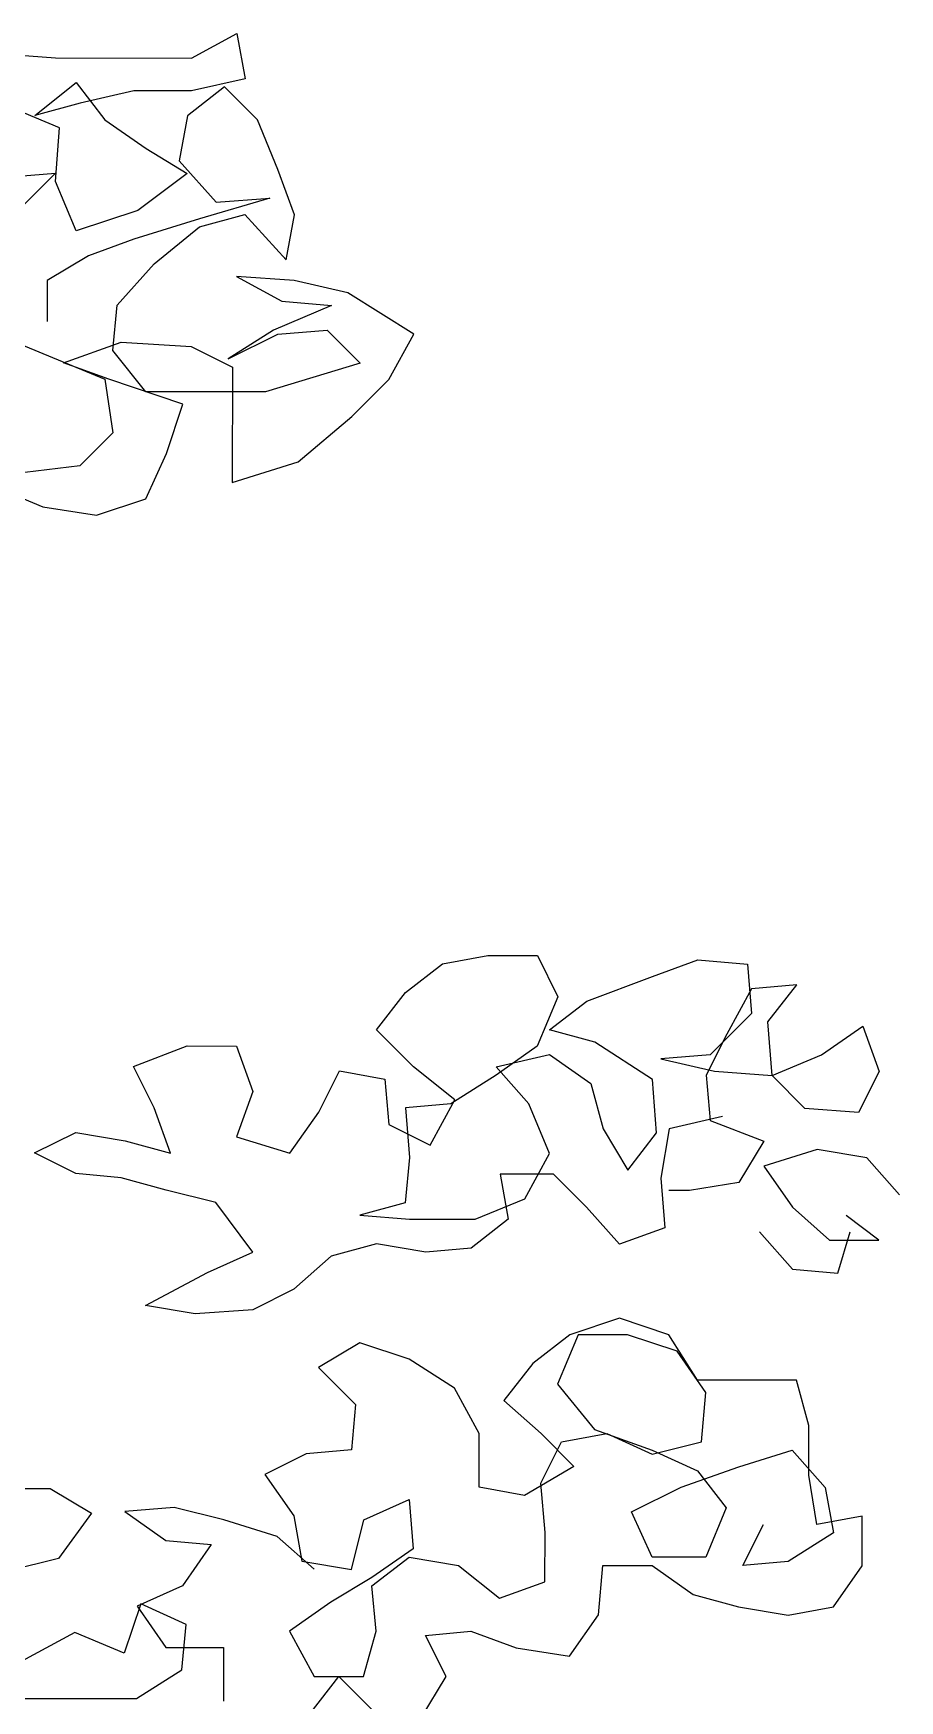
# Model space of a CAD drawing. Header units: millimetres. Extents: x -249630 to 95394, y -188036 to 109963.
# Drawn here: x -71910.5 to -71721, y 97458.7 to 97823.3 of the extents above; entities that cross this region are included whole.
import ezdxf

# ---------------------------------------------------------------- set-up
doc = ezdxf.new("R2010")
doc.units = ezdxf.units.MM
doc.layers.add('AHojas', color=86, linetype='Continuous')

# ---------------------------------------------------------------- blocks, each defined once
blk = doc.blocks.new('Arbol_01')
at = {"layer": 'AHojas'}
for p, q in [((0.73221, 2.59036), (0.74355, 2.59653)), ((0.74355, 2.59653), (0.74559, 2.5852)), ((0.68485, 2.59144), (0.69823, 2.5904)), ((0.69823, 2.5904), (0.73221, 2.59036)), ((0.69307, 2.57598), (0.70338, 2.58421)), ((0.70338, 2.58421), (0.71058, 2.57494)), ((0.74559, 2.5852), (0.73221, 2.58213)), ((0.71779, 2.58214), (0.7044, 2.57906)), ((0.73221, 2.58213), (0.71779, 2.58214)), ((0.74044, 2.58315), (0.73117, 2.57595)), ((0.74867, 2.5749), (0.74044, 2.58315)), ((0.69925, 2.57289), (0.6869, 2.57805)), ((0.7044, 2.57906), (0.69307, 2.57598)), ((0.73117, 2.57595), (0.7291, 2.56463)), ((0.69821, 2.55951), (0.69925, 2.57289)), ((0.71058, 2.57494), (0.72087, 2.56772)), ((0.75381, 2.56254), (0.74867, 2.5749)), ((0.72087, 2.56772), (0.73116, 2.56153)), ((0.7291, 2.56463), (0.73836, 2.55432)), ((0.68585, 2.56055), (0.69821, 2.56156)), ((0.69821, 2.56156), (0.68996, 2.55333)), ((0.70334, 2.54714), (0.69821, 2.55951)), ((0.73116, 2.56153), (0.71879, 2.55228)), ((0.75792, 2.55121), (0.75381, 2.56254)), ((0.75175, 2.55534), (0.73424, 2.55021)), ((0.73836, 2.55432), (0.75175, 2.55534)), ((0.71879, 2.55228), (0.70334, 2.54714)), ((0.73423, 2.54815), (0.74556, 2.55122)), ((0.74556, 2.55122), (0.75585, 2.53989)), ((0.75585, 2.53989), (0.75792, 2.55121)), ((0.73424, 2.55021), (0.71776, 2.54507)), ((0.7229, 2.53889), (0.73423, 2.54815)), ((0.71776, 2.54507), (0.70643, 2.54096)), ((0.70643, 2.54096), (0.69612, 2.53479)), ((0.71362, 2.5286), (0.7229, 2.53889)), ((0.69612, 2.53479), (0.69611, 2.5245)), ((0.74349, 2.53578), (0.75481, 2.52959)), ((0.7579, 2.53474), (0.74349, 2.53578)), ((0.77129, 2.53164), (0.7579, 2.53474)), ((0.75481, 2.52959), (0.76717, 2.52855)), ((0.78775, 2.52133), (0.77129, 2.53164)), ((0.71258, 2.51728), (0.71362, 2.5286)), ((0.76717, 2.52855), (0.75274, 2.52239)), ((0.75274, 2.52239), (0.74141, 2.51519)), ((0.74141, 2.51519), (0.75377, 2.52136)), ((0.75377, 2.52136), (0.76613, 2.52237)), ((0.76613, 2.52237), (0.77436, 2.51413)), ((0.78156, 2.51), (0.78775, 2.52133)), ((0.68581, 2.52039), (0.71052, 2.51007)), ((0.70022, 2.5142), (0.71464, 2.51933)), ((0.72081, 2.50697), (0.71258, 2.51728)), ((0.71464, 2.51933), (0.73215, 2.51829)), ((0.73215, 2.51829), (0.74244, 2.51313)), ((0.71155, 2.51007), (0.70022, 2.5142)), ((0.74244, 2.51313), (0.74241, 2.4843)), ((0.77436, 2.51413), (0.75067, 2.50694)), ((0.71052, 2.51007), (0.71256, 2.49668)), ((0.73007, 2.50387), (0.71155, 2.51007)), ((0.77229, 2.50075), (0.78156, 2.51)), ((0.75067, 2.50694), (0.72081, 2.50697)), ((0.72594, 2.49152), (0.73007, 2.50387)), ((0.75889, 2.48943), (0.77229, 2.50075)), ((0.71256, 2.49668), (0.70432, 2.48845)), ((0.70432, 2.48845), (0.68784, 2.48641)), ((0.72079, 2.4802), (0.72594, 2.49152)), ((0.74241, 2.4843), (0.75889, 2.48943)), ((0.68269, 2.48332), (0.69504, 2.47816)), ((0.70843, 2.47609), (0.72079, 2.4802)), ((0.69504, 2.47816), (0.70843, 2.47609)), ((0.78568, 2.35678), (0.79495, 2.36398)), ((0.79495, 2.36398), (0.80628, 2.36603)), ((0.80628, 2.36603), (0.81864, 2.36602)), ((0.81864, 2.36602), (0.82377, 2.35572)), ((0.84746, 2.36084), (0.85879, 2.36495)), ((0.85879, 2.36495), (0.87115, 2.36391)), ((0.87115, 2.36391), (0.87217, 2.35155)), ((0.83098, 2.35468), (0.84746, 2.36084)), ((0.8835, 2.35875), (0.87217, 2.35773)), ((0.87628, 2.34949), (0.8835, 2.35875)), ((0.77846, 2.34752), (0.78568, 2.35678)), ((0.82377, 2.35572), (0.81862, 2.34337)), ((0.82171, 2.34748), (0.83098, 2.35468)), ((0.87217, 2.35773), (0.86598, 2.34641)), ((0.87217, 2.35155), (0.86186, 2.34127)), ((0.78772, 2.33825), (0.77846, 2.34752)), ((0.83303, 2.34438), (0.82171, 2.34748)), ((0.86598, 2.34641), (0.86083, 2.33612)), ((0.8773, 2.3361), (0.87628, 2.34949)), ((0.88966, 2.34124), (0.89996, 2.34844)), ((0.89996, 2.34844), (0.90407, 2.33711)), ((0.7177, 2.33831), (0.73109, 2.34345)), ((0.73109, 2.34345), (0.74345, 2.34343)), ((0.74345, 2.34343), (0.74756, 2.3321)), ((0.81862, 2.34337), (0.80831, 2.33617)), ((0.84744, 2.3351), (0.83303, 2.34438)), ((0.72284, 2.32801), (0.7177, 2.33831)), ((0.79801, 2.33), (0.78772, 2.33825)), ((0.80831, 2.33823), (0.8217, 2.3413)), ((0.81654, 2.32895), (0.80831, 2.33823)), ((0.8217, 2.3413), (0.83199, 2.33409)), ((0.86186, 2.34127), (0.8495, 2.34025)), ((0.8495, 2.34025), (0.86289, 2.33715)), ((0.8773, 2.3361), (0.88966, 2.34124)), ((0.76403, 2.32694), (0.76918, 2.33723)), ((0.76918, 2.33723), (0.78051, 2.33516)), ((0.78051, 2.33516), (0.78153, 2.32384)), ((0.80831, 2.33617), (0.79698, 2.32897)), ((0.83199, 2.33409), (0.83507, 2.32276)), ((0.84846, 2.32172), (0.84744, 2.3351)), ((0.86083, 2.33612), (0.86184, 2.32479)), ((0.86289, 2.33715), (0.8773, 2.3361)), ((0.88553, 2.32786), (0.8773, 2.3361)), ((0.90407, 2.33711), (0.89892, 2.32682)), ((0.74756, 2.3321), (0.74343, 2.32078)), ((0.79182, 2.31868), (0.79801, 2.33)), ((0.72695, 2.31668), (0.72284, 2.32801)), ((0.75681, 2.31665), (0.76403, 2.32694)), ((0.79698, 2.32897), (0.78565, 2.32795)), ((0.78565, 2.32795), (0.78667, 2.31559)), ((0.82168, 2.31659), (0.81654, 2.32895)), ((0.86493, 2.32582), (0.85155, 2.32274)), ((0.89892, 2.32682), (0.88553, 2.32786)), ((0.69297, 2.31671), (0.70327, 2.32185)), ((0.70327, 2.32185), (0.71563, 2.31978)), ((0.78153, 2.32384), (0.79182, 2.31868)), ((0.83507, 2.32276), (0.84124, 2.31245)), ((0.84124, 2.31245), (0.84846, 2.32172)), ((0.85155, 2.32274), (0.84948, 2.31039)), ((0.86184, 2.32479), (0.87523, 2.31963)), ((0.71563, 2.31978), (0.72695, 2.31668)), ((0.74343, 2.32078), (0.75681, 2.31665)), ((0.87523, 2.31963), (0.86904, 2.30934)), ((0.88861, 2.31756), (0.87522, 2.31345)), ((0.90096, 2.31549), (0.88861, 2.31756)), ((0.70326, 2.31155), (0.69297, 2.31671)), ((0.78667, 2.31559), (0.78563, 2.30427)), ((0.81549, 2.30527), (0.82168, 2.31659)), ((0.87522, 2.31345), (0.88242, 2.30315)), ((0.90919, 2.30621), (0.90096, 2.31549)), ((0.71459, 2.31051), (0.70326, 2.31155)), ((0.72591, 2.30741), (0.71459, 2.31051)), ((0.80932, 2.31145), (0.81137, 2.30013)), ((0.8227, 2.31144), (0.80932, 2.31145)), ((0.83093, 2.3032), (0.8227, 2.31144)), ((0.84948, 2.31039), (0.85049, 2.29803)), ((0.86904, 2.30934), (0.85668, 2.30729)), ((0.73826, 2.30431), (0.72591, 2.30741)), ((0.80313, 2.30013), (0.81549, 2.30527)), ((0.85668, 2.30729), (0.85153, 2.3073)), ((0.74752, 2.29195), (0.73826, 2.30431)), ((0.78563, 2.30427), (0.7743, 2.30119)), ((0.7743, 2.30119), (0.78666, 2.30015)), ((0.83916, 2.29392), (0.83093, 2.3032)), ((0.88242, 2.30315), (0.89168, 2.2949)), ((0.90403, 2.29489), (0.8958, 2.30108)), ((0.78666, 2.30015), (0.80313, 2.30013)), ((0.81137, 2.30013), (0.80209, 2.29293)), ((0.85049, 2.29803), (0.83916, 2.29392)), ((0.87418, 2.29698), (0.8824, 2.2877)), ((0.89373, 2.28666), (0.89683, 2.29696)), ((0.73619, 2.28681), (0.74752, 2.29195)), ((0.77841, 2.29398), (0.76708, 2.2909)), ((0.79077, 2.29191), (0.77841, 2.29398)), ((0.80209, 2.29293), (0.79077, 2.29191)), ((0.89168, 2.2949), (0.90403, 2.29489)), ((0.76708, 2.2909), (0.75781, 2.28267)), ((0.72074, 2.27859), (0.73619, 2.28681)), ((0.8824, 2.2877), (0.89373, 2.28666)), ((0.75781, 2.28267), (0.74751, 2.27753)), ((0.73309, 2.27651), (0.72074, 2.27859)), ((0.74751, 2.27753), (0.73309, 2.27651)), ((0.83915, 2.27539), (0.82679, 2.27128)), ((0.8515, 2.27126), (0.83915, 2.27539)), ((0.82679, 2.27128), (0.81751, 2.26408)), ((0.82885, 2.27128), (0.82369, 2.25893)), ((0.8412, 2.27127), (0.82885, 2.27128)), ((0.85355, 2.26714), (0.8412, 2.27127)), ((0.8587, 2.25992), (0.8515, 2.27126)), ((0.77427, 2.26927), (0.76397, 2.2631)), ((0.78662, 2.26514), (0.77427, 2.26927)), ((0.86075, 2.25683), (0.85355, 2.26714)), ((0.76397, 2.2631), (0.77323, 2.25383)), ((0.79794, 2.25792), (0.78662, 2.26514)), ((0.81751, 2.26408), (0.8103, 2.25482)), ((0.82369, 2.25893), (0.83294, 2.24759)), ((0.88341, 2.2599), (0.8587, 2.25992)), ((0.88649, 2.24857), (0.88341, 2.2599)), ((0.80411, 2.24659), (0.79794, 2.25792)), ((0.8103, 2.25482), (0.81956, 2.24657)), ((0.85971, 2.24448), (0.86075, 2.25683)), ((0.77323, 2.25383), (0.77219, 2.2425)), ((0.8041, 2.2332), (0.80411, 2.24659)), ((0.81956, 2.24657), (0.82779, 2.23833)), ((0.8247, 2.24451), (0.83603, 2.24656)), ((0.83294, 2.24759), (0.84735, 2.24243)), ((0.83603, 2.24656), (0.84735, 2.2414)), ((0.88648, 2.23622), (0.88649, 2.24857)), ((0.77219, 2.2425), (0.76086, 2.24148)), ((0.81954, 2.23422), (0.8247, 2.24451)), ((0.84735, 2.2414), (0.85971, 2.24448)), ((0.84735, 2.24243), (0.85868, 2.23727)), ((0.86897, 2.23829), (0.88236, 2.2424)), ((0.88236, 2.2424), (0.89059, 2.23312)), ((0.76086, 2.24148), (0.75056, 2.23634)), ((0.82779, 2.23833), (0.81542, 2.23113)), ((0.85455, 2.23316), (0.86897, 2.23829)), ((0.75056, 2.23634), (0.75776, 2.22604)), ((0.82056, 2.22186), (0.81954, 2.23422)), ((0.85868, 2.23727), (0.86587, 2.228)), ((0.88852, 2.22386), (0.88648, 2.23622)), ((0.67115, 2.23289), (0.69689, 2.23286)), ((0.69689, 2.23286), (0.70718, 2.22667)), ((0.77526, 2.22499), (0.78659, 2.23013)), ((0.78659, 2.23013), (0.78761, 2.21777)), ((0.81542, 2.23113), (0.8041, 2.2332)), ((0.84219, 2.22699), (0.85455, 2.23316)), ((0.89059, 2.23312), (0.89264, 2.2218)), ((0.70718, 2.22667), (0.69893, 2.21536)), ((0.7279, 2.22812), (0.71554, 2.22711)), ((0.71554, 2.22711), (0.72583, 2.21989)), ((0.74025, 2.22502), (0.7279, 2.22812)), ((0.75776, 2.22604), (0.75981, 2.21471)), ((0.84733, 2.21566), (0.84219, 2.22699)), ((0.86587, 2.228), (0.86072, 2.21565)), ((0.89985, 2.22591), (0.88852, 2.22386)), ((0.89984, 2.21355), (0.89985, 2.22591)), ((0.75363, 2.22089), (0.74025, 2.22502)), ((0.77216, 2.21264), (0.77526, 2.22499)), ((0.82055, 2.20951), (0.82056, 2.22186)), ((0.86998, 2.21358), (0.87514, 2.22387)), ((0.89264, 2.2218), (0.88131, 2.2146)), ((0.72583, 2.21989), (0.73716, 2.21885)), ((0.73716, 2.21885), (0.72994, 2.20856)), ((0.76289, 2.21265), (0.75363, 2.22089)), ((0.78761, 2.21777), (0.77731, 2.21057)), ((0.69893, 2.21536), (0.68657, 2.21228)), ((0.75981, 2.21471), (0.77216, 2.21264)), ((0.7773, 2.20852), (0.78658, 2.21571)), ((0.78658, 2.21571), (0.79893, 2.21364)), ((0.79893, 2.21364), (0.80922, 2.2054)), ((0.83393, 2.20126), (0.83497, 2.21361)), ((0.83497, 2.21361), (0.84733, 2.2136)), ((0.86072, 2.21565), (0.84733, 2.21566)), ((0.84733, 2.2136), (0.85762, 2.20638)), ((0.88131, 2.2146), (0.86998, 2.21358)), ((0.89262, 2.20326), (0.89984, 2.21355)), ((0.72994, 2.20856), (0.71861, 2.20342)), ((0.77731, 2.21057), (0.767, 2.20441)), ((0.80922, 2.2054), (0.82055, 2.20951)), ((0.767, 2.20441), (0.7567, 2.19721)), ((0.77832, 2.19719), (0.7773, 2.20852)), ((0.85762, 2.20638), (0.86894, 2.20328)), ((0.71951, 2.20401), (0.71538, 2.19166)), ((0.71861, 2.20342), (0.72581, 2.19312)), ((0.73084, 2.19885), (0.71951, 2.20401)), ((0.82671, 2.19097), (0.83393, 2.20126)), ((0.86894, 2.20328), (0.8813, 2.20121)), ((0.8813, 2.20121), (0.89262, 2.20326)), ((0.70303, 2.19682), (0.68964, 2.18962)), ((0.71538, 2.19166), (0.70303, 2.19682)), ((0.7298, 2.18753), (0.73084, 2.19885)), ((0.7567, 2.19721), (0.76287, 2.18588)), ((0.77522, 2.18586), (0.77832, 2.19719)), ((0.79068, 2.19615), (0.80201, 2.19717)), ((0.79582, 2.18585), (0.79068, 2.19615)), ((0.80201, 2.19717), (0.81333, 2.19304)), ((0.72581, 2.19312), (0.74022, 2.1931)), ((0.74022, 2.1931), (0.74021, 2.17972)), ((0.81333, 2.19304), (0.82671, 2.19097)), ((0.71846, 2.18033), (0.7298, 2.18753)), ((0.76183, 2.17661), (0.76905, 2.18587)), ((0.76287, 2.18588), (0.77522, 2.18586)), ((0.76905, 2.18587), (0.77831, 2.17659)), ((0.78963, 2.17555), (0.79582, 2.18585)), ((0.6886, 2.18036), (0.71846, 2.18033))]:
    blk.add_line(p, q, dxfattribs=at)

msp = doc.modelspace()

# ---------------------------------------------------------------- block references
at = {"xscale": 875, "yscale": 875, "zscale": 875}
msp.add_blockref('Arbol_01', (-72516.569, 95551.303), dxfattribs=at)

doc.saveas('drawing.dxf')
